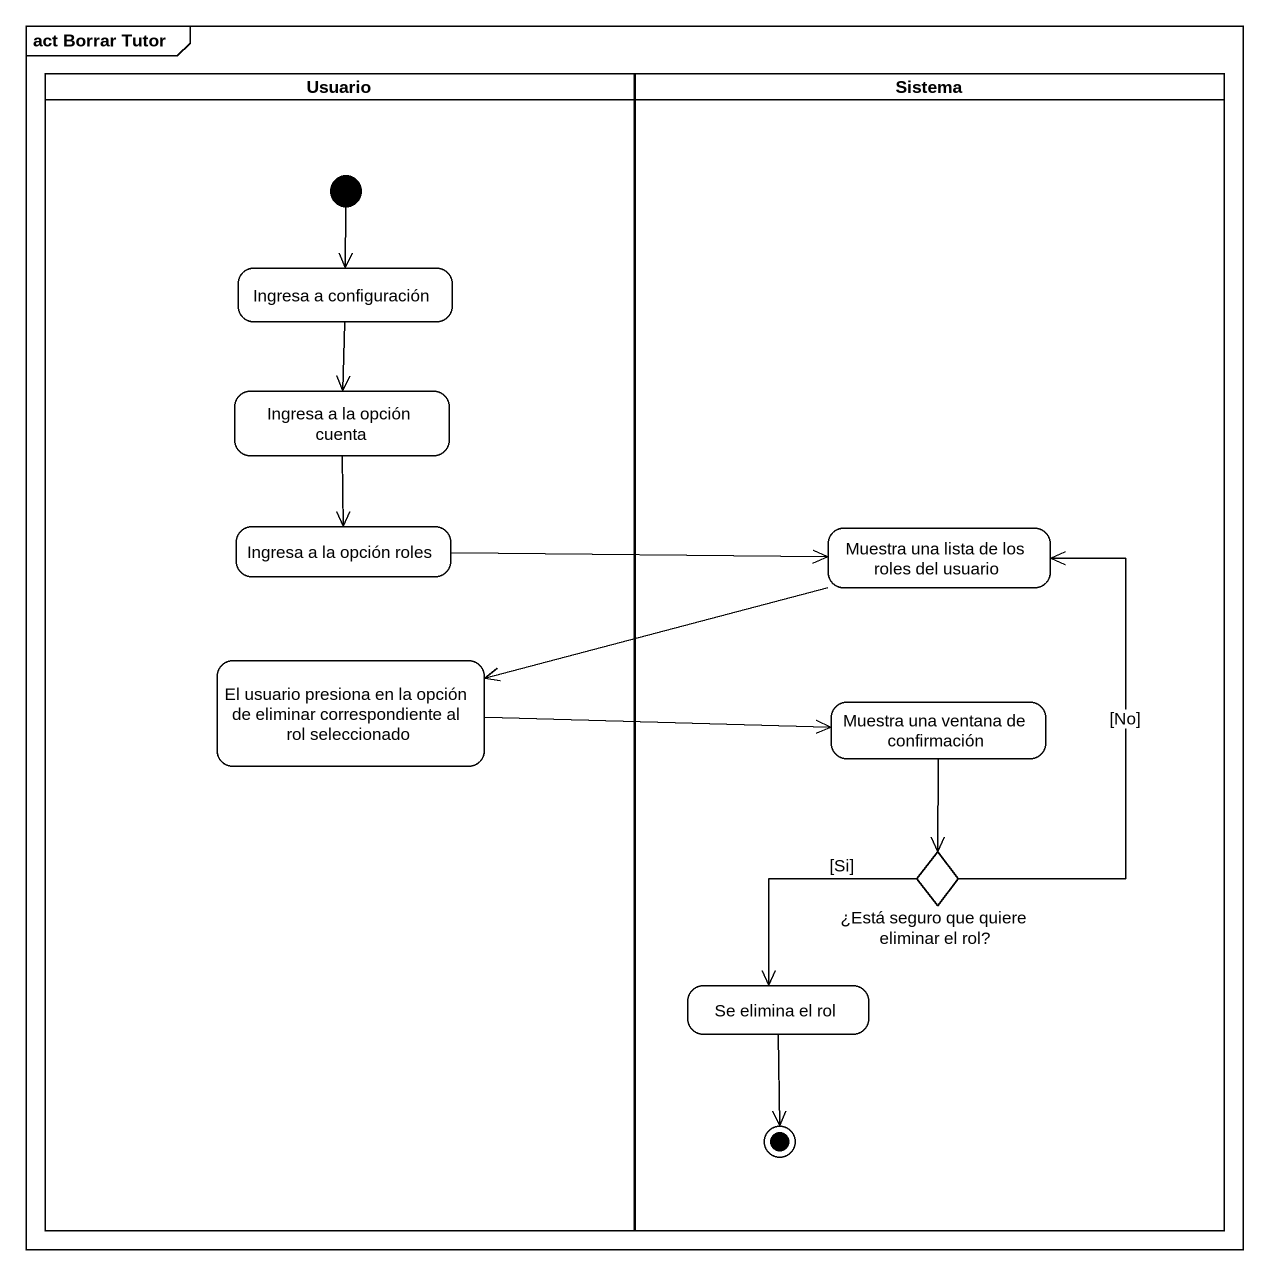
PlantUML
@startuml
mainframe act Borrar Tutor
hide empty description
state Usuario <<partition>> {
  state "Ingresa a configuración" as Ingresa_a_configuración
  state "Ingresa a la opción cuenta" as Ingresa_a_la_opción_cuenta
  state "Ingresa a la opción roles" as Ingresa_a_la_opción_roles
  state "El usuario presiona en la opción de eliminar correspondiente al rol seleccionado" as El_usuario_presiona_en_la
  [*] --> Ingresa_a_configuración
}
state Sistema <<partition>> {
  state "Muestra una lista de los roles del usuario" as Muestra_una_lista_de_los
  state "Muestra una ventana de confirmación" as Muestra_una_ventana_de
  state "¿Está seguro que quiere eliminar el rol?" as Está_seguro_que_quiere <<choice>>
  state "Se elimina el rol" as Se_elimina_el_rol
  Se_elimina_el_rol --> [*]
}
Ingresa_a_configuración --> Ingresa_a_la_opción_cuenta
Ingresa_a_la_opción_cuenta --> Ingresa_a_la_opción_roles
Ingresa_a_la_opción_roles -right-> Muestra_una_lista_de_los
Muestra_una_lista_de_los -left-> El_usuario_presiona_en_la
El_usuario_presiona_en_la -right-> Muestra_una_ventana_de
Muestra_una_ventana_de --> Está_seguro_que_quiere
Está_seguro_que_quiere -up-> Muestra_una_lista_de_los : [No]
Está_seguro_que_quiere --> Se_elimina_el_rol : [Si]
@enduml
